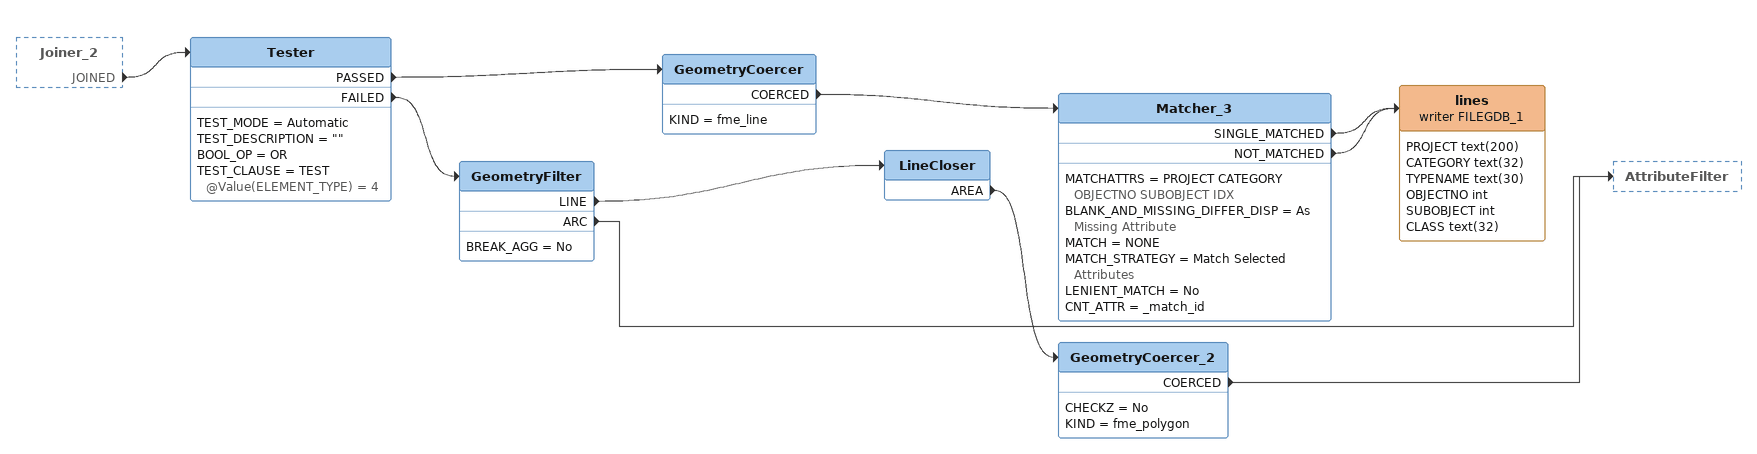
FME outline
Joiner_2 [outside]
    JOINED -> Tester
Tester
    TEST_MODE = Automatic
    TEST_DESCRIPTION = ""
    BOOL_OP = OR
    TEST_CLAUSE = TEST @Value(ELEMENT_TYPE) = 4
    PASSED -> GeometryCoercer
    FAILED -> GeometryFilter
GeometryCoercer
    KIND = fme_line
    COERCED -> Matcher_3
Matcher_3
    MATCHATTRS = PROJECT CATEGORY OBJECTNO SUBOBJECT IDX
    BLANK_AND_MISSING_DIFFER_DISP = As Missing Attribute
    MATCH = NONE
    MATCH_STRATEGY = Match Selected Attributes
    LENIENT_MATCH = No
    CNT_ATTR = _match_id
    SINGLE_MATCHED -> lines (writer FILEGDB_1)
    NOT_MATCHED -> lines (writer FILEGDB_1)
lines (writer FILEGDB_1)
    attributes: PROJECT text(200), CATEGORY text(32), TYPENAME text(30), OBJECTNO int, SUBOBJECT int, CLASS text(32)
GeometryFilter
    BREAK_AGG = No
    LINE -> LineCloser
    ARC -> AttributeFilter
LineCloser
    AREA -> GeometryCoercer_2
GeometryCoercer_2
    CHECKZ = No
    KIND = fme_polygon
    COERCED -> AttributeFilter
